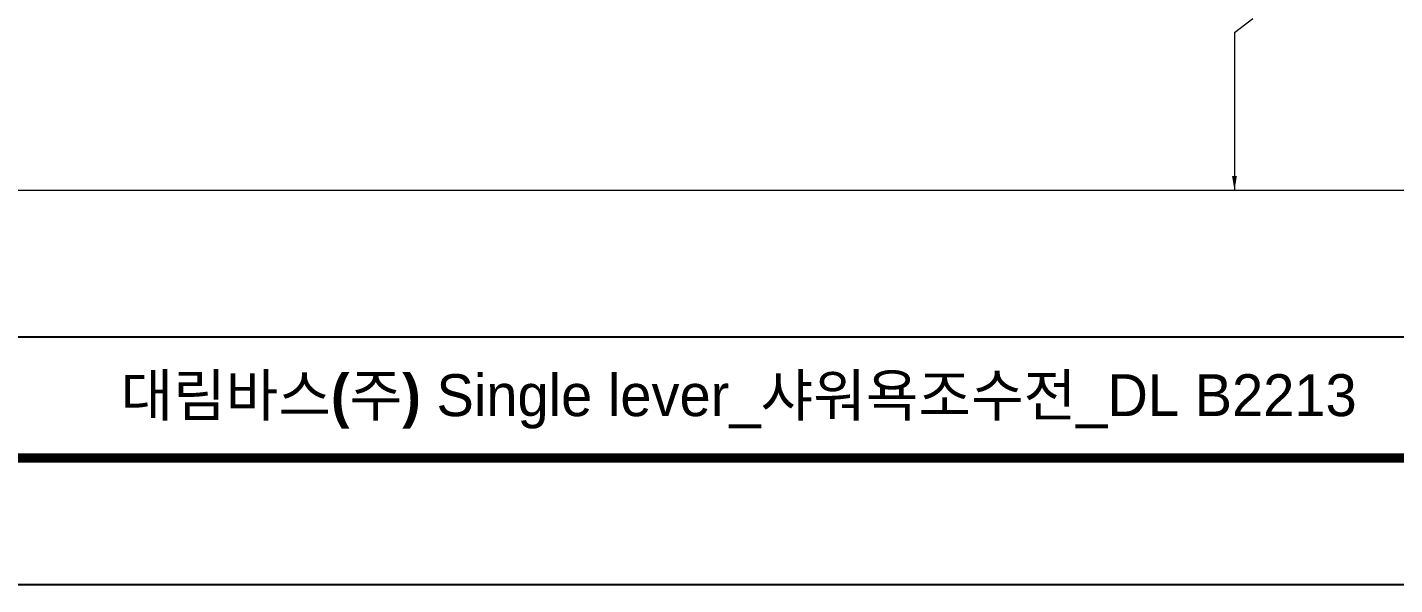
# Model space of a CAD drawing. Extents: x 0 to 1128, y 0 to 827.
# Drawn here: x 194.7 to 576.7, y 0 to 155.7 of the extents above; entities that cross this region are included whole.
import ezdxf

# ---------------------------------------------------------------- set-up
doc = ezdxf.new("R2010")
doc.units = 0
doc.header["$LTSCALE"] = 4
doc.header["$MEASUREMENT"] = 0
doc.layers.get('0').update_dxf_attribs({"linetype": 'CONTINUOUS'})
doc.layers.add('치수선', color=7, linetype='CONTINUOUS', lineweight=20)
doc.styles.add('Daelim Dimension', font='')
doc.styles.get('Daelim Dimension').set_extended_font_data('나눔고딕')

msp = doc.modelspace()

# ---------------------------------------------------------------- linework, layer by layer
at = {"color": 5, "lineweight": 9, "ltscale": 0.5}
for q in [(537.02, 158.15), (531.92, 110.23), (531.92, 114.13)]:
    msp.add_line((531.92, 154.31), q, dxfattribs=at)
at = {"color": 5}
msp.add_line((18.14, 69.28), (926.74, 69.28), dxfattribs=at)
at = {"ltscale": 0.5}
msp.add_lwpolyline([(0, 0), (1128.4, 0), (1128.4, 826.8), (0, 826.8)], close=True, dxfattribs=at)
at = {"color": 5, "linetype": 'ByBlock', "lineweight": 200, "const_width": 2.6}
msp.add_lwpolyline([(18.14, 35.4), (1110.14, 35.4), (1110.14, 807.6), (18.14, 807.6)], close=True, dxfattribs=at)
at = {"color": 5, "ltscale": 0.5}
msp.add_solid([(531.25, 114.13), (532.58, 114.13), (531.92, 110.13)], dxfattribs=at)
at = {"layer": '치수선'}
msp.add_line((796.35, 110.13), (117.04, 110.13), dxfattribs=at)

# ---------------------------------------------------------------- texts
at = {"color": 2, "insert": (220.72, 58.8), "char_height": 11.7115, "width": 518.4179, "attachment_point": 1, "style": 'Daelim Dimension'}
msp.add_mtext('{\\fPretendard Variable SemiBold|b0|i0|c129|p2;대림바스(주)} Single lever_샤워욕조수전_DL B2213', dxfattribs=at)

doc.saveas('drawing.dxf')
